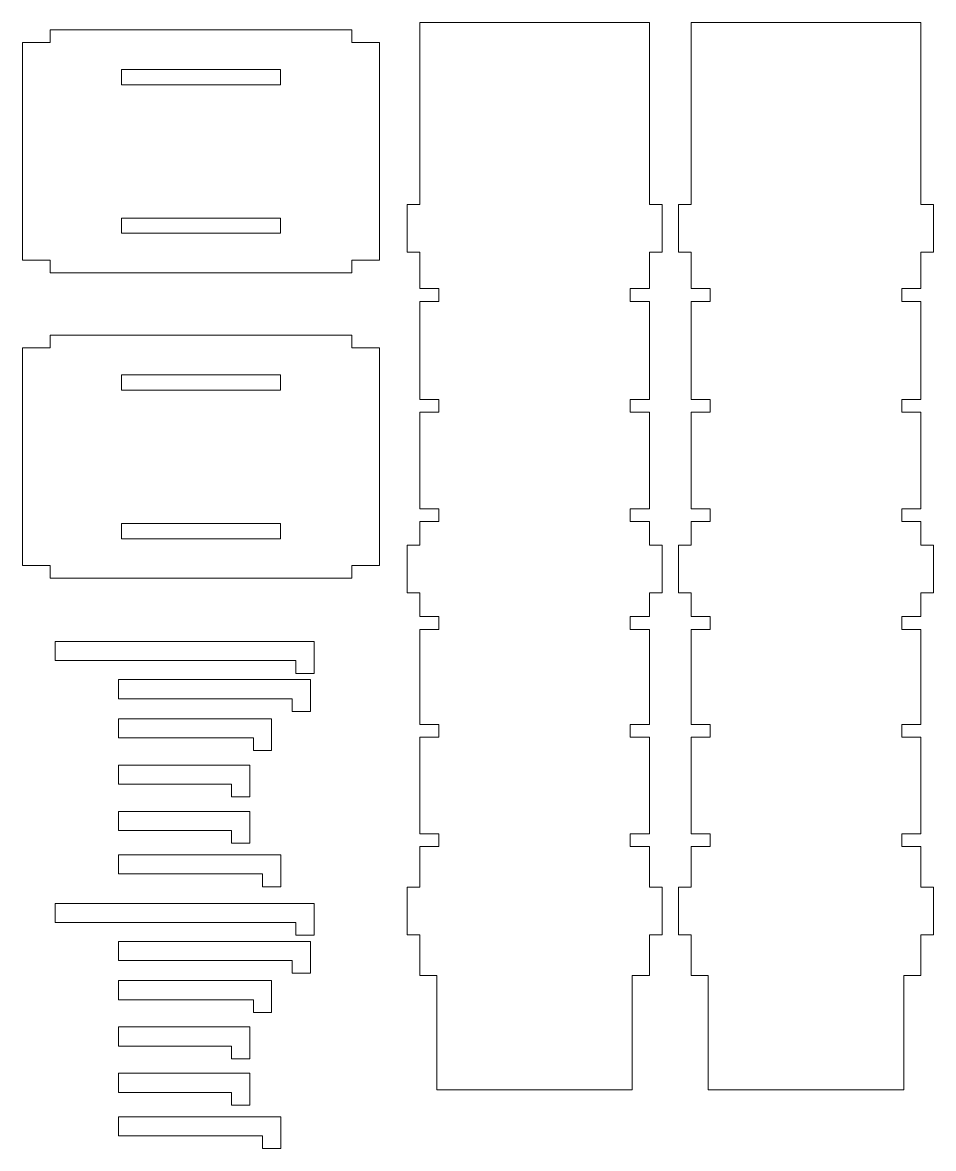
# Model space of a CAD drawing. Header units: millimetres. Extents: x -924 to 692, y -968 to 888.
# Drawn here: x 345 to 631.8, y 516.5 to 870.9 of the extents above; entities that cross this region are included whole.
import ezdxf

# ---------------------------------------------------------------- set-up
doc = ezdxf.new("R2010")
doc.units = ezdxf.units.MM
doc.header["$MEASUREMENT"] = 0

msp = doc.modelspace()

# ---------------------------------------------------------------- linework, layer by layer
at = {"lineweight": 5}
for points, knots in [([(353.6819, 868.5672), (353.6819, 868.5672), (353.6819, 864.5672), (353.6819, 864.5672), (353.6819, 864.5672), (353.6819, 864.5672), (344.9555, 864.5672), (344.9555, 864.5672), (344.9555, 864.5672), (344.9555, 864.5672), (344.9555, 796.0918), (344.9555, 796.0918), (344.9555, 796.0918), (344.9555, 796.0918), (353.6819, 796.0918), (353.6819, 796.0918), (353.6819, 796.0918), (353.6819, 796.0918), (353.6819, 792.0918), (353.6819, 792.0918), (353.6819, 792.0918), (353.6819, 792.0918), (448.6299, 792.0918), (448.6299, 792.0918), (448.6299, 792.0918), (448.6299, 792.0918), (448.6299, 796.0918), (448.6299, 796.0918), (448.6299, 796.0918), (448.6299, 796.0918), (457.3563, 796.0918), (457.3563, 796.0918), (457.3563, 796.0918), (457.3563, 796.0918), (457.3563, 864.5672), (457.3563, 864.5672), (457.3563, 864.5672), (457.3563, 864.5672), (448.6299, 864.5672), (448.6299, 864.5672), (448.6299, 864.5672), (448.6299, 864.5672), (448.6299, 868.5672), (448.6299, 868.5672), (448.6299, 868.5672), (448.6299, 868.5672), (353.6819, 868.5672), (353.6819, 868.5672)], [0, 0, 0, 0, 0.08333333, 0.08333333, 0.08333333, 0.08333333, 0.16666667, 0.16666667, 0.16666667, 0.16666667, 0.25, 0.25, 0.25, 0.25, 0.33333333, 0.33333333, 0.33333333, 0.33333333, 0.41666667, 0.41666667, 0.41666667, 0.41666667, 0.5, 0.5, 0.5, 0.5, 0.58333333, 0.58333333, 0.58333333, 0.58333333, 0.66666667, 0.66666667, 0.66666667, 0.66666667, 0.75, 0.75, 0.75, 0.75, 0.83333333, 0.83333333, 0.83333333, 0.83333333, 0.91666667, 0.91666667, 0.91666667, 0.91666667, 1, 1, 1, 1]), ([(470.0504, 870.8842), (470.0504, 870.8842), (470.0504, 813.628), (470.0504, 813.628), (470.0504, 813.628), (470.0504, 813.628), (466.0504, 813.628), (466.0504, 813.628), (466.0504, 813.628), (466.0504, 813.628), (466.0504, 798.628), (466.0504, 798.628), (466.0504, 798.628), (466.0504, 798.628), (470.0504, 798.628), (470.0504, 798.628), (470.0504, 798.628), (470.0504, 798.628), (470.0504, 787.1199), (470.0504, 787.1199), (470.0504, 787.1199), (470.0504, 787.1199), (476.0504, 787.1199), (476.0504, 787.1199), (476.0504, 787.1199), (476.0504, 787.1199), (476.0504, 783.1199), (476.0504, 783.1199), (476.0504, 783.1199), (476.0504, 783.1199), (470.0504, 783.1199), (470.0504, 783.1199), (470.0504, 783.1199), (470.0504, 783.1199), (470.0504, 752.2376), (470.0504, 752.2376), (470.0504, 752.2376), (470.0504, 752.2376), (476.0504, 752.2376), (476.0504, 752.2376), (476.0504, 752.2376), (476.0504, 752.2376), (476.0504, 748.2376), (476.0504, 748.2376), (476.0504, 748.2376), (476.0504, 748.2376), (470.0504, 748.2376), (470.0504, 748.2376), (470.0504, 748.2376), (470.0504, 748.2376), (470.0504, 717.8541), (470.0504, 717.8541), (470.0504, 717.8541), (470.0504, 717.8541), (476.0504, 717.8541), (476.0504, 717.8541), (476.0504, 717.8541), (476.0504, 717.8541), (476.0504, 713.8541), (476.0504, 713.8541), (476.0504, 713.8541), (476.0504, 713.8541), (470.0504, 713.8541), (470.0504, 713.8541), (470.0504, 713.8541), (470.0504, 713.8541), (470.0504, 706.3694), (470.0504, 706.3694), (470.0504, 706.3694), (470.0504, 706.3694), (466.0504, 706.3694), (466.0504, 706.3694), (466.0504, 706.3694), (466.0504, 706.3694), (466.0504, 691.3695), (466.0504, 691.3695), (466.0504, 691.3695), (466.0504, 691.3695), (470.0504, 691.3695), (470.0504, 691.3695), (470.0504, 691.3695), (470.0504, 691.3695), (470.0504, 683.8848), (470.0504, 683.8848), (470.0504, 683.8848), (470.0504, 683.8848), (476.0504, 683.8848), (476.0504, 683.8848), (476.0504, 683.8848), (476.0504, 683.8848), (476.0504, 679.8848), (476.0504, 679.8848), (476.0504, 679.8848), (476.0504, 679.8848), (470.0504, 679.8848), (470.0504, 679.8848), (470.0504, 679.8848), (470.0504, 679.8848), (470.0504, 649.9252), (470.0504, 649.9252), (470.0504, 649.9252), (470.0504, 649.9252), (476.0504, 649.9252), (476.0504, 649.9252), (476.0504, 649.9252), (476.0504, 649.9252), (476.0504, 645.9252), (476.0504, 645.9252), (476.0504, 645.9252), (476.0504, 645.9252), (470.0504, 645.9252), (470.0504, 645.9252), (470.0504, 645.9252), (470.0504, 645.9252), (470.0504, 615.5468), (470.0504, 615.5468), (470.0504, 615.5468), (470.0504, 615.5468), (476.0504, 615.5468), (476.0504, 615.5468), (476.0504, 615.5468), (476.0504, 615.5468), (476.0504, 611.5468), (476.0504, 611.5468), (476.0504, 611.5468), (476.0504, 611.5468), (470.0504, 611.5468), (470.0504, 611.5468), (470.0504, 611.5468), (470.0504, 611.5468), (470.0504, 598.7494), (470.0504, 598.7494), (470.0504, 598.7494), (470.0504, 598.7494), (466.0504, 598.7494), (466.0504, 598.7494), (466.0504, 598.7494), (466.0504, 598.7494), (466.0504, 583.7494), (466.0504, 583.7494), (466.0504, 583.7494), (466.0504, 583.7494), (470.0504, 583.7494), (470.0504, 583.7494), (470.0504, 583.7494), (470.0504, 583.7494), (470.0504, 570.952), (470.0504, 570.952), (470.0504, 570.952), (470.0504, 570.952), (475.4291, 570.952), (475.4291, 570.952), (475.4291, 570.952), (475.4291, 570.952), (475.4291, 534.952), (475.4291, 534.952), (475.4291, 534.952), (475.4291, 534.952), (536.9376, 534.952), (536.9376, 534.952), (536.9376, 534.952), (536.9376, 534.952), (536.9376, 570.952), (536.9376, 570.952), (536.9376, 570.952), (536.9376, 570.952), (542.3163, 570.952), (542.3163, 570.952), (542.3163, 570.952), (542.3163, 570.952), (542.3163, 583.7494), (542.3163, 583.7494), (542.3163, 583.7494), (542.3163, 583.7494), (546.3163, 583.7494), (546.3163, 583.7494), (546.3163, 583.7494), (546.3163, 583.7494), (546.3163, 598.7494), (546.3163, 598.7494), (546.3163, 598.7494), (546.3163, 598.7494), (542.3163, 598.7494), (542.3163, 598.7494), (542.3163, 598.7494), (542.3163, 598.7494), (542.3163, 611.5468), (542.3163, 611.5468), (542.3163, 611.5468), (542.3163, 611.5468), (536.3163, 611.5468), (536.3163, 611.5468), (536.3163, 611.5468), (536.3163, 611.5468), (536.3163, 615.5468), (536.3163, 615.5468), (536.3163, 615.5468), (536.3163, 615.5468), (542.3163, 615.5468), (542.3163, 615.5468), (542.3163, 615.5468), (542.3163, 615.5468), (542.3163, 645.9252), (542.3163, 645.9252), (542.3163, 645.9252), (542.3163, 645.9252), (536.3163, 645.9252), (536.3163, 645.9252), (536.3163, 645.9252), (536.3163, 645.9252), (536.3163, 649.9252), (536.3163, 649.9252), (536.3163, 649.9252), (536.3163, 649.9252), (542.3163, 649.9252), (542.3163, 649.9252), (542.3163, 649.9252), (542.3163, 649.9252), (542.3163, 679.8848), (542.3163, 679.8848), (542.3163, 679.8848), (542.3163, 679.8848), (536.3163, 679.8848), (536.3163, 679.8848), (536.3163, 679.8848), (536.3163, 679.8848), (536.3163, 683.8848), (536.3163, 683.8848), (536.3163, 683.8848), (536.3163, 683.8848), (542.3163, 683.8848), (542.3163, 683.8848), (542.3163, 683.8848), (542.3163, 683.8848), (542.3163, 691.3695), (542.3163, 691.3695), (542.3163, 691.3695), (542.3163, 691.3695), (546.3163, 691.3695), (546.3163, 691.3695), (546.3163, 691.3695), (546.3163, 691.3695), (546.3163, 706.3694), (546.3163, 706.3694), (546.3163, 706.3694), (546.3163, 706.3694), (542.3163, 706.3694), (542.3163, 706.3694), (542.3163, 706.3694), (542.3163, 706.3694), (542.3163, 713.8541), (542.3163, 713.8541), (542.3163, 713.8541), (542.3163, 713.8541), (536.3163, 713.8541), (536.3163, 713.8541), (536.3163, 713.8541), (536.3163, 713.8541), (536.3163, 717.8541), (536.3163, 717.8541), (536.3163, 717.8541), (536.3163, 717.8541), (542.3163, 717.8541), (542.3163, 717.8541), (542.3163, 717.8541), (542.3163, 717.8541), (542.3163, 748.2376), (542.3163, 748.2376), (542.3163, 748.2376), (542.3163, 748.2376), (536.3163, 748.2376), (536.3163, 748.2376), (536.3163, 748.2376), (536.3163, 748.2376), (536.3163, 752.2376), (536.3163, 752.2376), (536.3163, 752.2376), (536.3163, 752.2376), (542.3163, 752.2376), (542.3163, 752.2376), (542.3163, 752.2376), (542.3163, 752.2376), (542.3163, 783.1199), (542.3163, 783.1199), (542.3163, 783.1199), (542.3163, 783.1199), (536.3163, 783.1199), (536.3163, 783.1199), (536.3163, 783.1199), (536.3163, 783.1199), (536.3163, 787.1199), (536.3163, 787.1199), (536.3163, 787.1199), (536.3163, 787.1199), (542.3163, 787.1199), (542.3163, 787.1199), (542.3163, 787.1199), (542.3163, 787.1199), (542.3163, 798.628), (542.3163, 798.628), (542.3163, 798.628), (542.3163, 798.628), (546.3163, 798.628), (546.3163, 798.628), (546.3163, 798.628), (546.3163, 798.628), (546.3163, 813.628), (546.3163, 813.628), (546.3163, 813.628), (546.3163, 813.628), (542.3163, 813.628), (542.3163, 813.628), (542.3163, 813.628), (542.3163, 813.628), (542.3163, 870.8842), (542.3163, 870.8842), (542.3163, 870.8842), (542.3163, 870.8842), (470.0504, 870.8842), (470.0504, 870.8842)], [0, 0, 0, 0, 0.0125, 0.0125, 0.0125, 0.0125, 0.025, 0.025, 0.025, 0.025, 0.0375, 0.0375, 0.0375, 0.0375, 0.05, 0.05, 0.05, 0.05, 0.0625, 0.0625, 0.0625, 0.0625, 0.075, 0.075, 0.075, 0.075, 0.0875, 0.0875, 0.0875, 0.0875, 0.1, 0.1, 0.1, 0.1, 0.1125, 0.1125, 0.1125, 0.1125, 0.125, 0.125, 0.125, 0.125, 0.1375, 0.1375, 0.1375, 0.1375, 0.15, 0.15, 0.15, 0.15, 0.1625, 0.1625, 0.1625, 0.1625, 0.175, 0.175, 0.175, 0.175, 0.1875, 0.1875, 0.1875, 0.1875, 0.2, 0.2, 0.2, 0.2, 0.2125, 0.2125, 0.2125, 0.2125, 0.225, 0.225, 0.225, 0.225, 0.2375, 0.2375, 0.2375, 0.2375, 0.25, 0.25, 0.25, 0.25, 0.2625, 0.2625, 0.2625, 0.2625, 0.275, 0.275, 0.275, 0.275, 0.2875, 0.2875, 0.2875, 0.2875, 0.3, 0.3, 0.3, 0.3, 0.3125, 0.3125, 0.3125, 0.3125, 0.325, 0.325, 0.325, 0.325, 0.3375, 0.3375, 0.3375, 0.3375, 0.35, 0.35, 0.35, 0.35, 0.3625, 0.3625, 0.3625, 0.3625, 0.375, 0.375, 0.375, 0.375, 0.3875, 0.3875, 0.3875, 0.3875, 0.4, 0.4, 0.4, 0.4, 0.4125, 0.4125, 0.4125, 0.4125, 0.425, 0.425, 0.425, 0.425, 0.4375, 0.4375, 0.4375, 0.4375, 0.45, 0.45, 0.45, 0.45, 0.4625, 0.4625, 0.4625, 0.4625, 0.475, 0.475, 0.475, 0.475, 0.4875, 0.4875, 0.4875, 0.4875, 0.5, 0.5, 0.5, 0.5, 0.5125, 0.5125, 0.5125, 0.5125, 0.525, 0.525, 0.525, 0.525, 0.5375, 0.5375, 0.5375, 0.5375, 0.55, 0.55, 0.55, 0.55, 0.5625, 0.5625, 0.5625, 0.5625, 0.575, 0.575, 0.575, 0.575, 0.5875, 0.5875, 0.5875, 0.5875, 0.6, 0.6, 0.6, 0.6, 0.6125, 0.6125, 0.6125, 0.6125, 0.625, 0.625, 0.625, 0.625, 0.6375, 0.6375, 0.6375, 0.6375, 0.65, 0.65, 0.65, 0.65, 0.6625, 0.6625, 0.6625, 0.6625, 0.675, 0.675, 0.675, 0.675, 0.6875, 0.6875, 0.6875, 0.6875, 0.7, 0.7, 0.7, 0.7, 0.7125, 0.7125, 0.7125, 0.7125, 0.725, 0.725, 0.725, 0.725, 0.7375, 0.7375, 0.7375, 0.7375, 0.75, 0.75, 0.75, 0.75, 0.7625, 0.7625, 0.7625, 0.7625, 0.775, 0.775, 0.775, 0.775, 0.7875, 0.7875, 0.7875, 0.7875, 0.8, 0.8, 0.8, 0.8, 0.8125, 0.8125, 0.8125, 0.8125, 0.825, 0.825, 0.825, 0.825, 0.8375, 0.8375, 0.8375, 0.8375, 0.85, 0.85, 0.85, 0.85, 0.8625, 0.8625, 0.8625, 0.8625, 0.875, 0.875, 0.875, 0.875, 0.8875, 0.8875, 0.8875, 0.8875, 0.9, 0.9, 0.9, 0.9, 0.9125, 0.9125, 0.9125, 0.9125, 0.925, 0.925, 0.925, 0.925, 0.9375, 0.9375, 0.9375, 0.9375, 0.95, 0.95, 0.95, 0.95, 0.9625, 0.9625, 0.9625, 0.9625, 0.975, 0.975, 0.975, 0.975, 0.9875, 0.9875, 0.9875, 0.9875, 1, 1, 1, 1]), ([(555.4983, 870.8842), (555.4983, 870.8842), (555.4983, 813.628), (555.4983, 813.628), (555.4983, 813.628), (555.4983, 813.628), (551.4983, 813.628), (551.4983, 813.628), (551.4983, 813.628), (551.4983, 813.628), (551.4983, 798.628), (551.4983, 798.628), (551.4983, 798.628), (551.4983, 798.628), (555.4983, 798.628), (555.4983, 798.628), (555.4983, 798.628), (555.4983, 798.628), (555.4983, 787.1199), (555.4983, 787.1199), (555.4983, 787.1199), (555.4983, 787.1199), (561.4983, 787.1199), (561.4983, 787.1199), (561.4983, 787.1199), (561.4983, 787.1199), (561.4983, 783.1199), (561.4983, 783.1199), (561.4983, 783.1199), (561.4983, 783.1199), (555.4983, 783.1199), (555.4983, 783.1199), (555.4983, 783.1199), (555.4983, 783.1199), (555.4983, 752.2376), (555.4983, 752.2376), (555.4983, 752.2376), (555.4983, 752.2376), (561.4983, 752.2376), (561.4983, 752.2376), (561.4983, 752.2376), (561.4983, 752.2376), (561.4983, 748.2376), (561.4983, 748.2376), (561.4983, 748.2376), (561.4983, 748.2376), (555.4983, 748.2376), (555.4983, 748.2376), (555.4983, 748.2376), (555.4983, 748.2376), (555.4983, 717.8541), (555.4983, 717.8541), (555.4983, 717.8541), (555.4983, 717.8541), (561.4983, 717.8541), (561.4983, 717.8541), (561.4983, 717.8541), (561.4983, 717.8541), (561.4983, 713.8541), (561.4983, 713.8541), (561.4983, 713.8541), (561.4983, 713.8541), (555.4983, 713.8541), (555.4983, 713.8541), (555.4983, 713.8541), (555.4983, 713.8541), (555.4983, 706.3694), (555.4983, 706.3694), (555.4983, 706.3694), (555.4983, 706.3694), (551.4983, 706.3694), (551.4983, 706.3694), (551.4983, 706.3694), (551.4983, 706.3694), (551.4983, 691.3695), (551.4983, 691.3695), (551.4983, 691.3695), (551.4983, 691.3695), (555.4983, 691.3695), (555.4983, 691.3695), (555.4983, 691.3695), (555.4983, 691.3695), (555.4983, 683.8848), (555.4983, 683.8848), (555.4983, 683.8848), (555.4983, 683.8848), (561.4983, 683.8848), (561.4983, 683.8848), (561.4983, 683.8848), (561.4983, 683.8848), (561.4983, 679.8848), (561.4983, 679.8848), (561.4983, 679.8848), (561.4983, 679.8848), (555.4983, 679.8848), (555.4983, 679.8848), (555.4983, 679.8848), (555.4983, 679.8848), (555.4983, 649.9252), (555.4983, 649.9252), (555.4983, 649.9252), (555.4983, 649.9252), (561.4983, 649.9252), (561.4983, 649.9252), (561.4983, 649.9252), (561.4983, 649.9252), (561.4983, 645.9252), (561.4983, 645.9252), (561.4983, 645.9252), (561.4983, 645.9252), (555.4983, 645.9252), (555.4983, 645.9252), (555.4983, 645.9252), (555.4983, 645.9252), (555.4983, 615.5468), (555.4983, 615.5468), (555.4983, 615.5468), (555.4983, 615.5468), (561.4983, 615.5468), (561.4983, 615.5468), (561.4983, 615.5468), (561.4983, 615.5468), (561.4983, 611.5468), (561.4983, 611.5468), (561.4983, 611.5468), (561.4983, 611.5468), (555.4983, 611.5468), (555.4983, 611.5468), (555.4983, 611.5468), (555.4983, 611.5468), (555.4983, 598.7494), (555.4983, 598.7494), (555.4983, 598.7494), (555.4983, 598.7494), (551.4983, 598.7494), (551.4983, 598.7494), (551.4983, 598.7494), (551.4983, 598.7494), (551.4983, 583.7494), (551.4983, 583.7494), (551.4983, 583.7494), (551.4983, 583.7494), (555.4983, 583.7494), (555.4983, 583.7494), (555.4983, 583.7494), (555.4983, 583.7494), (555.4983, 570.952), (555.4983, 570.952), (555.4983, 570.952), (555.4983, 570.952), (560.8769, 570.952), (560.8769, 570.952), (560.8769, 570.952), (560.8769, 570.952), (560.8769, 534.952), (560.8769, 534.952), (560.8769, 534.952), (560.8769, 534.952), (622.3855, 534.952), (622.3855, 534.952), (622.3855, 534.952), (622.3855, 534.952), (622.3855, 570.952), (622.3855, 570.952), (622.3855, 570.952), (622.3855, 570.952), (627.7642, 570.952), (627.7642, 570.952), (627.7642, 570.952), (627.7642, 570.952), (627.7642, 583.7494), (627.7642, 583.7494), (627.7642, 583.7494), (627.7642, 583.7494), (631.7642, 583.7494), (631.7642, 583.7494), (631.7642, 583.7494), (631.7642, 583.7494), (631.7642, 598.7494), (631.7642, 598.7494), (631.7642, 598.7494), (631.7642, 598.7494), (627.7642, 598.7494), (627.7642, 598.7494), (627.7642, 598.7494), (627.7642, 598.7494), (627.7642, 611.5468), (627.7642, 611.5468), (627.7642, 611.5468), (627.7642, 611.5468), (621.7642, 611.5468), (621.7642, 611.5468), (621.7642, 611.5468), (621.7642, 611.5468), (621.7642, 615.5468), (621.7642, 615.5468), (621.7642, 615.5468), (621.7642, 615.5468), (627.7642, 615.5468), (627.7642, 615.5468), (627.7642, 615.5468), (627.7642, 615.5468), (627.7642, 645.9252), (627.7642, 645.9252), (627.7642, 645.9252), (627.7642, 645.9252), (621.7642, 645.9252), (621.7642, 645.9252), (621.7642, 645.9252), (621.7642, 645.9252), (621.7642, 649.9252), (621.7642, 649.9252), (621.7642, 649.9252), (621.7642, 649.9252), (627.7642, 649.9252), (627.7642, 649.9252), (627.7642, 649.9252), (627.7642, 649.9252), (627.7642, 679.8848), (627.7642, 679.8848), (627.7642, 679.8848), (627.7642, 679.8848), (621.7642, 679.8848), (621.7642, 679.8848), (621.7642, 679.8848), (621.7642, 679.8848), (621.7642, 683.8848), (621.7642, 683.8848), (621.7642, 683.8848), (621.7642, 683.8848), (627.7642, 683.8848), (627.7642, 683.8848), (627.7642, 683.8848), (627.7642, 683.8848), (627.7642, 691.3695), (627.7642, 691.3695), (627.7642, 691.3695), (627.7642, 691.3695), (631.7642, 691.3695), (631.7642, 691.3695), (631.7642, 691.3695), (631.7642, 691.3695), (631.7642, 706.3694), (631.7642, 706.3694), (631.7642, 706.3694), (631.7642, 706.3694), (627.7642, 706.3694), (627.7642, 706.3694), (627.7642, 706.3694), (627.7642, 706.3694), (627.7642, 713.8541), (627.7642, 713.8541), (627.7642, 713.8541), (627.7642, 713.8541), (621.7642, 713.8541), (621.7642, 713.8541), (621.7642, 713.8541), (621.7642, 713.8541), (621.7642, 717.8541), (621.7642, 717.8541), (621.7642, 717.8541), (621.7642, 717.8541), (627.7642, 717.8541), (627.7642, 717.8541), (627.7642, 717.8541), (627.7642, 717.8541), (627.7642, 748.2376), (627.7642, 748.2376), (627.7642, 748.2376), (627.7642, 748.2376), (621.7642, 748.2376), (621.7642, 748.2376), (621.7642, 748.2376), (621.7642, 748.2376), (621.7642, 752.2376), (621.7642, 752.2376), (621.7642, 752.2376), (621.7642, 752.2376), (627.7642, 752.2376), (627.7642, 752.2376), (627.7642, 752.2376), (627.7642, 752.2376), (627.7642, 783.1199), (627.7642, 783.1199), (627.7642, 783.1199), (627.7642, 783.1199), (621.7642, 783.1199), (621.7642, 783.1199), (621.7642, 783.1199), (621.7642, 783.1199), (621.7642, 787.1199), (621.7642, 787.1199), (621.7642, 787.1199), (621.7642, 787.1199), (627.7642, 787.1199), (627.7642, 787.1199), (627.7642, 787.1199), (627.7642, 787.1199), (627.7642, 798.628), (627.7642, 798.628), (627.7642, 798.628), (627.7642, 798.628), (631.7642, 798.628), (631.7642, 798.628), (631.7642, 798.628), (631.7642, 798.628), (631.7642, 813.628), (631.7642, 813.628), (631.7642, 813.628), (631.7642, 813.628), (627.7642, 813.628), (627.7642, 813.628), (627.7642, 813.628), (627.7642, 813.628), (627.7642, 870.8842), (627.7642, 870.8842), (627.7642, 870.8842), (627.7642, 870.8842), (555.4983, 870.8842), (555.4983, 870.8842)], [0, 0, 0, 0, 0.0125, 0.0125, 0.0125, 0.0125, 0.025, 0.025, 0.025, 0.025, 0.0375, 0.0375, 0.0375, 0.0375, 0.05, 0.05, 0.05, 0.05, 0.0625, 0.0625, 0.0625, 0.0625, 0.075, 0.075, 0.075, 0.075, 0.0875, 0.0875, 0.0875, 0.0875, 0.1, 0.1, 0.1, 0.1, 0.1125, 0.1125, 0.1125, 0.1125, 0.125, 0.125, 0.125, 0.125, 0.1375, 0.1375, 0.1375, 0.1375, 0.15, 0.15, 0.15, 0.15, 0.1625, 0.1625, 0.1625, 0.1625, 0.175, 0.175, 0.175, 0.175, 0.1875, 0.1875, 0.1875, 0.1875, 0.2, 0.2, 0.2, 0.2, 0.2125, 0.2125, 0.2125, 0.2125, 0.225, 0.225, 0.225, 0.225, 0.2375, 0.2375, 0.2375, 0.2375, 0.25, 0.25, 0.25, 0.25, 0.2625, 0.2625, 0.2625, 0.2625, 0.275, 0.275, 0.275, 0.275, 0.2875, 0.2875, 0.2875, 0.2875, 0.3, 0.3, 0.3, 0.3, 0.3125, 0.3125, 0.3125, 0.3125, 0.325, 0.325, 0.325, 0.325, 0.3375, 0.3375, 0.3375, 0.3375, 0.35, 0.35, 0.35, 0.35, 0.3625, 0.3625, 0.3625, 0.3625, 0.375, 0.375, 0.375, 0.375, 0.3875, 0.3875, 0.3875, 0.3875, 0.4, 0.4, 0.4, 0.4, 0.4125, 0.4125, 0.4125, 0.4125, 0.425, 0.425, 0.425, 0.425, 0.4375, 0.4375, 0.4375, 0.4375, 0.45, 0.45, 0.45, 0.45, 0.4625, 0.4625, 0.4625, 0.4625, 0.475, 0.475, 0.475, 0.475, 0.4875, 0.4875, 0.4875, 0.4875, 0.5, 0.5, 0.5, 0.5, 0.5125, 0.5125, 0.5125, 0.5125, 0.525, 0.525, 0.525, 0.525, 0.5375, 0.5375, 0.5375, 0.5375, 0.55, 0.55, 0.55, 0.55, 0.5625, 0.5625, 0.5625, 0.5625, 0.575, 0.575, 0.575, 0.575, 0.5875, 0.5875, 0.5875, 0.5875, 0.6, 0.6, 0.6, 0.6, 0.6125, 0.6125, 0.6125, 0.6125, 0.625, 0.625, 0.625, 0.625, 0.6375, 0.6375, 0.6375, 0.6375, 0.65, 0.65, 0.65, 0.65, 0.6625, 0.6625, 0.6625, 0.6625, 0.675, 0.675, 0.675, 0.675, 0.6875, 0.6875, 0.6875, 0.6875, 0.7, 0.7, 0.7, 0.7, 0.7125, 0.7125, 0.7125, 0.7125, 0.725, 0.725, 0.725, 0.725, 0.7375, 0.7375, 0.7375, 0.7375, 0.75, 0.75, 0.75, 0.75, 0.7625, 0.7625, 0.7625, 0.7625, 0.775, 0.775, 0.775, 0.775, 0.7875, 0.7875, 0.7875, 0.7875, 0.8, 0.8, 0.8, 0.8, 0.8125, 0.8125, 0.8125, 0.8125, 0.825, 0.825, 0.825, 0.825, 0.8375, 0.8375, 0.8375, 0.8375, 0.85, 0.85, 0.85, 0.85, 0.8625, 0.8625, 0.8625, 0.8625, 0.875, 0.875, 0.875, 0.875, 0.8875, 0.8875, 0.8875, 0.8875, 0.9, 0.9, 0.9, 0.9, 0.9125, 0.9125, 0.9125, 0.9125, 0.925, 0.925, 0.925, 0.925, 0.9375, 0.9375, 0.9375, 0.9375, 0.95, 0.95, 0.95, 0.95, 0.9625, 0.9625, 0.9625, 0.9625, 0.975, 0.975, 0.975, 0.975, 0.9875, 0.9875, 0.9875, 0.9875, 1, 1, 1, 1]), ([(376.1559, 856.1205), (376.1559, 856.1205), (376.1559, 851.3205), (376.1559, 851.3205), (376.1559, 851.3205), (376.1559, 851.3205), (426.1559, 851.3205), (426.1559, 851.3205), (426.1559, 851.3205), (426.1559, 851.3205), (426.1559, 856.1205), (426.1559, 856.1205), (426.1559, 856.1205), (426.1559, 856.1205), (376.1559, 856.1205), (376.1559, 856.1205)], [0, 0, 0, 0, 0.25, 0.25, 0.25, 0.25, 0.5, 0.5, 0.5, 0.5, 0.75, 0.75, 0.75, 0.75, 1, 1, 1, 1]), ([(376.1559, 809.3385), (376.1559, 809.3385), (376.1559, 804.5385), (376.1559, 804.5385), (376.1559, 804.5385), (376.1559, 804.5385), (426.1559, 804.5385), (426.1559, 804.5385), (426.1559, 804.5385), (426.1559, 804.5385), (426.1559, 809.3385), (426.1559, 809.3385), (426.1559, 809.3385), (426.1559, 809.3385), (376.1559, 809.3385), (376.1559, 809.3385)], [0, 0, 0, 0, 0.25, 0.25, 0.25, 0.25, 0.5, 0.5, 0.5, 0.5, 0.75, 0.75, 0.75, 0.75, 1, 1, 1, 1]), ([(353.6819, 772.4487), (353.6819, 772.4487), (353.6819, 768.4487), (353.6819, 768.4487), (353.6819, 768.4487), (353.6819, 768.4487), (344.9555, 768.4487), (344.9555, 768.4487), (344.9555, 768.4487), (344.9555, 768.4487), (344.9555, 699.9734), (344.9555, 699.9734), (344.9555, 699.9734), (344.9555, 699.9734), (353.6819, 699.9734), (353.6819, 699.9734), (353.6819, 699.9734), (353.6819, 699.9734), (353.6819, 695.9734), (353.6819, 695.9734), (353.6819, 695.9734), (353.6819, 695.9734), (448.6299, 695.9734), (448.6299, 695.9734), (448.6299, 695.9734), (448.6299, 695.9734), (448.6299, 699.9734), (448.6299, 699.9734), (448.6299, 699.9734), (448.6299, 699.9734), (457.3563, 699.9734), (457.3563, 699.9734), (457.3563, 699.9734), (457.3563, 699.9734), (457.3563, 768.4487), (457.3563, 768.4487), (457.3563, 768.4487), (457.3563, 768.4487), (448.6299, 768.4487), (448.6299, 768.4487), (448.6299, 768.4487), (448.6299, 768.4487), (448.6299, 772.4487), (448.6299, 772.4487), (448.6299, 772.4487), (448.6299, 772.4487), (353.6819, 772.4487), (353.6819, 772.4487)], [0, 0, 0, 0, 0.08333333, 0.08333333, 0.08333333, 0.08333333, 0.16666667, 0.16666667, 0.16666667, 0.16666667, 0.25, 0.25, 0.25, 0.25, 0.33333333, 0.33333333, 0.33333333, 0.33333333, 0.41666667, 0.41666667, 0.41666667, 0.41666667, 0.5, 0.5, 0.5, 0.5, 0.58333333, 0.58333333, 0.58333333, 0.58333333, 0.66666667, 0.66666667, 0.66666667, 0.66666667, 0.75, 0.75, 0.75, 0.75, 0.83333333, 0.83333333, 0.83333333, 0.83333333, 0.91666667, 0.91666667, 0.91666667, 0.91666667, 1, 1, 1, 1]), ([(376.1559, 760.002), (376.1559, 760.002), (376.1559, 755.202), (376.1559, 755.202), (376.1559, 755.202), (376.1559, 755.202), (426.1559, 755.202), (426.1559, 755.202), (426.1559, 755.202), (426.1559, 755.202), (426.1559, 760.002), (426.1559, 760.002), (426.1559, 760.002), (426.1559, 760.002), (376.1559, 760.002), (376.1559, 760.002)], [0, 0, 0, 0, 0.25, 0.25, 0.25, 0.25, 0.5, 0.5, 0.5, 0.5, 0.75, 0.75, 0.75, 0.75, 1, 1, 1, 1]), ([(376.1559, 713.2199), (376.1559, 713.2199), (376.1559, 708.4199), (376.1559, 708.4199), (376.1559, 708.4199), (376.1559, 708.4199), (426.1559, 708.4199), (426.1559, 708.4199), (426.1559, 708.4199), (426.1559, 708.4199), (426.1559, 713.2199), (426.1559, 713.2199), (426.1559, 713.2199), (426.1559, 713.2199), (376.1559, 713.2199), (376.1559, 713.2199)], [0, 0, 0, 0, 0.25, 0.25, 0.25, 0.25, 0.5, 0.5, 0.5, 0.5, 0.75, 0.75, 0.75, 0.75, 1, 1, 1, 1]), ([(436.7308, 666.0449), (436.7308, 666.0449), (430.9863, 666.0449), (430.9863, 666.0449), (430.9863, 666.0449), (430.9863, 666.0449), (430.9863, 670.0449), (430.9863, 670.0449), (430.9863, 670.0449), (430.9863, 670.0449), (355.1849, 670.0449), (355.1849, 670.0449), (355.1849, 670.0449), (355.1849, 670.0449), (355.1849, 676.0449), (355.1849, 676.0449), (355.1849, 676.0449), (355.1849, 676.0449), (436.7308, 676.0449), (436.7308, 676.0449), (436.7308, 676.0449), (436.7308, 676.0449), (436.7308, 666.0449), (436.7308, 666.0449)], [0, 0, 0, 0, 0.16666667, 0.16666667, 0.16666667, 0.16666667, 0.33333333, 0.33333333, 0.33333333, 0.33333333, 0.5, 0.5, 0.5, 0.5, 0.66666667, 0.66666667, 0.66666667, 0.66666667, 0.83333333, 0.83333333, 0.83333333, 0.83333333, 1, 1, 1, 1]), ([(429.8399, 654.0734), (429.8399, 654.0734), (435.5845, 654.0734), (435.5845, 654.0734), (435.5845, 654.0734), (435.5845, 654.0734), (435.5845, 664.0734), (435.5845, 664.0734), (435.5845, 664.0734), (435.5845, 664.0734), (375.1849, 664.0734), (375.1849, 664.0734), (375.1849, 664.0734), (375.1849, 664.0734), (375.1849, 658.0734), (375.1849, 658.0734), (375.1849, 658.0734), (375.1849, 658.0734), (429.8399, 658.0734), (429.8399, 658.0734), (429.8399, 658.0734), (429.8399, 658.0734), (429.8399, 654.0734), (429.8399, 654.0734)], [0, 0, 0, 0, 0.16666667, 0.16666667, 0.16666667, 0.16666667, 0.33333333, 0.33333333, 0.33333333, 0.33333333, 0.5, 0.5, 0.5, 0.5, 0.66666667, 0.66666667, 0.66666667, 0.66666667, 0.83333333, 0.83333333, 0.83333333, 0.83333333, 1, 1, 1, 1]), ([(417.6336, 641.7194), (417.6336, 641.7194), (423.3782, 641.7194), (423.3782, 641.7194), (423.3782, 641.7194), (423.3782, 641.7194), (423.3782, 651.7194), (423.3782, 651.7194), (423.3782, 651.7194), (423.3782, 651.7194), (375.1849, 651.7194), (375.1849, 651.7194), (375.1849, 651.7194), (375.1849, 651.7194), (375.1849, 645.7194), (375.1849, 645.7194), (375.1849, 645.7194), (375.1849, 645.7194), (417.6336, 645.7194), (417.6336, 645.7194), (417.6336, 645.7194), (417.6336, 645.7194), (417.6336, 641.7194), (417.6336, 641.7194)], [0, 0, 0, 0, 0.16666667, 0.16666667, 0.16666667, 0.16666667, 0.33333333, 0.33333333, 0.33333333, 0.33333333, 0.5, 0.5, 0.5, 0.5, 0.66666667, 0.66666667, 0.66666667, 0.66666667, 0.83333333, 0.83333333, 0.83333333, 0.83333333, 1, 1, 1, 1]), ([(410.7566, 627.1361), (410.7566, 627.1361), (416.5012, 627.1361), (416.5012, 627.1361), (416.5012, 627.1361), (416.5012, 627.1361), (416.5012, 637.1361), (416.5012, 637.1361), (416.5012, 637.1361), (416.5012, 637.1361), (375.1849, 637.1361), (375.1849, 637.1361), (375.1849, 637.1361), (375.1849, 637.1361), (375.1849, 631.1361), (375.1849, 631.1361), (375.1849, 631.1361), (375.1849, 631.1361), (410.7566, 631.1361), (410.7566, 631.1361), (410.7566, 631.1361), (410.7566, 631.1361), (410.7566, 627.1361), (410.7566, 627.1361)], [0, 0, 0, 0, 0.16666667, 0.16666667, 0.16666667, 0.16666667, 0.33333333, 0.33333333, 0.33333333, 0.33333333, 0.5, 0.5, 0.5, 0.5, 0.66666667, 0.66666667, 0.66666667, 0.66666667, 0.83333333, 0.83333333, 0.83333333, 0.83333333, 1, 1, 1, 1]), ([(410.7566, 612.5626), (410.7566, 612.5626), (416.5012, 612.5626), (416.5012, 612.5626), (416.5012, 612.5626), (416.5012, 612.5626), (416.5012, 622.5626), (416.5012, 622.5626), (416.5012, 622.5626), (416.5012, 622.5626), (375.1849, 622.5626), (375.1849, 622.5626), (375.1849, 622.5626), (375.1849, 622.5626), (375.1849, 616.5626), (375.1849, 616.5626), (375.1849, 616.5626), (375.1849, 616.5626), (410.7566, 616.5626), (410.7566, 616.5626), (410.7566, 616.5626), (410.7566, 616.5626), (410.7566, 612.5626), (410.7566, 612.5626)], [0, 0, 0, 0, 0.16666667, 0.16666667, 0.16666667, 0.16666667, 0.33333333, 0.33333333, 0.33333333, 0.33333333, 0.5, 0.5, 0.5, 0.5, 0.66666667, 0.66666667, 0.66666667, 0.66666667, 0.83333333, 0.83333333, 0.83333333, 0.83333333, 1, 1, 1, 1]), ([(420.558, 598.892), (420.558, 598.892), (426.3026, 598.892), (426.3026, 598.892), (426.3026, 598.892), (426.3026, 598.892), (426.3026, 608.892), (426.3026, 608.892), (426.3026, 608.892), (426.3026, 608.892), (375.1849, 608.892), (375.1849, 608.892), (375.1849, 608.892), (375.1849, 608.892), (375.1849, 602.892), (375.1849, 602.892), (375.1849, 602.892), (375.1849, 602.892), (420.558, 602.892), (420.558, 602.892), (420.558, 602.892), (420.558, 602.892), (420.558, 598.892), (420.558, 598.892)], [0, 0, 0, 0, 0.16666667, 0.16666667, 0.16666667, 0.16666667, 0.33333333, 0.33333333, 0.33333333, 0.33333333, 0.5, 0.5, 0.5, 0.5, 0.66666667, 0.66666667, 0.66666667, 0.66666667, 0.83333333, 0.83333333, 0.83333333, 0.83333333, 1, 1, 1, 1]), ([(436.7308, 583.6541), (436.7308, 583.6541), (430.9863, 583.6541), (430.9863, 583.6541), (430.9863, 583.6541), (430.9863, 583.6541), (430.9863, 587.6541), (430.9863, 587.6541), (430.9863, 587.6541), (430.9863, 587.6541), (355.1849, 587.6541), (355.1849, 587.6541), (355.1849, 587.6541), (355.1849, 587.6541), (355.1849, 593.6541), (355.1849, 593.6541), (355.1849, 593.6541), (355.1849, 593.6541), (436.7308, 593.6541), (436.7308, 593.6541), (436.7308, 593.6541), (436.7308, 593.6541), (436.7308, 583.6541), (436.7308, 583.6541)], [0, 0, 0, 0, 0.16666667, 0.16666667, 0.16666667, 0.16666667, 0.33333333, 0.33333333, 0.33333333, 0.33333333, 0.5, 0.5, 0.5, 0.5, 0.66666667, 0.66666667, 0.66666667, 0.66666667, 0.83333333, 0.83333333, 0.83333333, 0.83333333, 1, 1, 1, 1]), ([(429.8399, 571.6826), (429.8399, 571.6826), (435.5845, 571.6826), (435.5845, 571.6826), (435.5845, 571.6826), (435.5845, 571.6826), (435.5845, 581.6826), (435.5845, 581.6826), (435.5845, 581.6826), (435.5845, 581.6826), (375.1849, 581.6826), (375.1849, 581.6826), (375.1849, 581.6826), (375.1849, 581.6826), (375.1849, 575.6826), (375.1849, 575.6826), (375.1849, 575.6826), (375.1849, 575.6826), (429.8399, 575.6826), (429.8399, 575.6826), (429.8399, 575.6826), (429.8399, 575.6826), (429.8399, 571.6826), (429.8399, 571.6826)], [0, 0, 0, 0, 0.16666667, 0.16666667, 0.16666667, 0.16666667, 0.33333333, 0.33333333, 0.33333333, 0.33333333, 0.5, 0.5, 0.5, 0.5, 0.66666667, 0.66666667, 0.66666667, 0.66666667, 0.83333333, 0.83333333, 0.83333333, 0.83333333, 1, 1, 1, 1]), ([(417.6336, 559.3287), (417.6336, 559.3287), (423.3782, 559.3287), (423.3782, 559.3287), (423.3782, 559.3287), (423.3782, 559.3287), (423.3782, 569.3287), (423.3782, 569.3287), (423.3782, 569.3287), (423.3782, 569.3287), (375.1849, 569.3287), (375.1849, 569.3287), (375.1849, 569.3287), (375.1849, 569.3287), (375.1849, 563.3287), (375.1849, 563.3287), (375.1849, 563.3287), (375.1849, 563.3287), (417.6336, 563.3287), (417.6336, 563.3287), (417.6336, 563.3287), (417.6336, 563.3287), (417.6336, 559.3287), (417.6336, 559.3287)], [0, 0, 0, 0, 0.16666667, 0.16666667, 0.16666667, 0.16666667, 0.33333333, 0.33333333, 0.33333333, 0.33333333, 0.5, 0.5, 0.5, 0.5, 0.66666667, 0.66666667, 0.66666667, 0.66666667, 0.83333333, 0.83333333, 0.83333333, 0.83333333, 1, 1, 1, 1]), ([(410.7566, 544.7454), (410.7566, 544.7454), (416.5012, 544.7454), (416.5012, 544.7454), (416.5012, 544.7454), (416.5012, 544.7454), (416.5012, 554.7454), (416.5012, 554.7454), (416.5012, 554.7454), (416.5012, 554.7454), (375.1849, 554.7454), (375.1849, 554.7454), (375.1849, 554.7454), (375.1849, 554.7454), (375.1849, 548.7454), (375.1849, 548.7454), (375.1849, 548.7454), (375.1849, 548.7454), (410.7566, 548.7454), (410.7566, 548.7454), (410.7566, 548.7454), (410.7566, 548.7454), (410.7566, 544.7454), (410.7566, 544.7454)], [0, 0, 0, 0, 0.16666667, 0.16666667, 0.16666667, 0.16666667, 0.33333333, 0.33333333, 0.33333333, 0.33333333, 0.5, 0.5, 0.5, 0.5, 0.66666667, 0.66666667, 0.66666667, 0.66666667, 0.83333333, 0.83333333, 0.83333333, 0.83333333, 1, 1, 1, 1]), ([(410.7566, 530.1718), (410.7566, 530.1718), (416.5012, 530.1718), (416.5012, 530.1718), (416.5012, 530.1718), (416.5012, 530.1718), (416.5012, 540.1718), (416.5012, 540.1718), (416.5012, 540.1718), (416.5012, 540.1718), (375.1849, 540.1718), (375.1849, 540.1718), (375.1849, 540.1718), (375.1849, 540.1718), (375.1849, 534.1718), (375.1849, 534.1718), (375.1849, 534.1718), (375.1849, 534.1718), (410.7566, 534.1718), (410.7566, 534.1718), (410.7566, 534.1718), (410.7566, 534.1718), (410.7566, 530.1718), (410.7566, 530.1718)], [0, 0, 0, 0, 0.16666667, 0.16666667, 0.16666667, 0.16666667, 0.33333333, 0.33333333, 0.33333333, 0.33333333, 0.5, 0.5, 0.5, 0.5, 0.66666667, 0.66666667, 0.66666667, 0.66666667, 0.83333333, 0.83333333, 0.83333333, 0.83333333, 1, 1, 1, 1]), ([(420.558, 516.5013), (420.558, 516.5013), (426.3026, 516.5013), (426.3026, 516.5013), (426.3026, 516.5013), (426.3026, 516.5013), (426.3026, 526.5013), (426.3026, 526.5013), (426.3026, 526.5013), (426.3026, 526.5013), (375.1849, 526.5013), (375.1849, 526.5013), (375.1849, 526.5013), (375.1849, 526.5013), (375.1849, 520.5013), (375.1849, 520.5013), (375.1849, 520.5013), (375.1849, 520.5013), (420.558, 520.5013), (420.558, 520.5013), (420.558, 520.5013), (420.558, 520.5013), (420.558, 516.5013), (420.558, 516.5013)], [0, 0, 0, 0, 0.16666667, 0.16666667, 0.16666667, 0.16666667, 0.33333333, 0.33333333, 0.33333333, 0.33333333, 0.5, 0.5, 0.5, 0.5, 0.66666667, 0.66666667, 0.66666667, 0.66666667, 0.83333333, 0.83333333, 0.83333333, 0.83333333, 1, 1, 1, 1])]:
    msp.add_open_spline(points, degree=3, knots=knots, dxfattribs=at)

doc.saveas('drawing.dxf')
